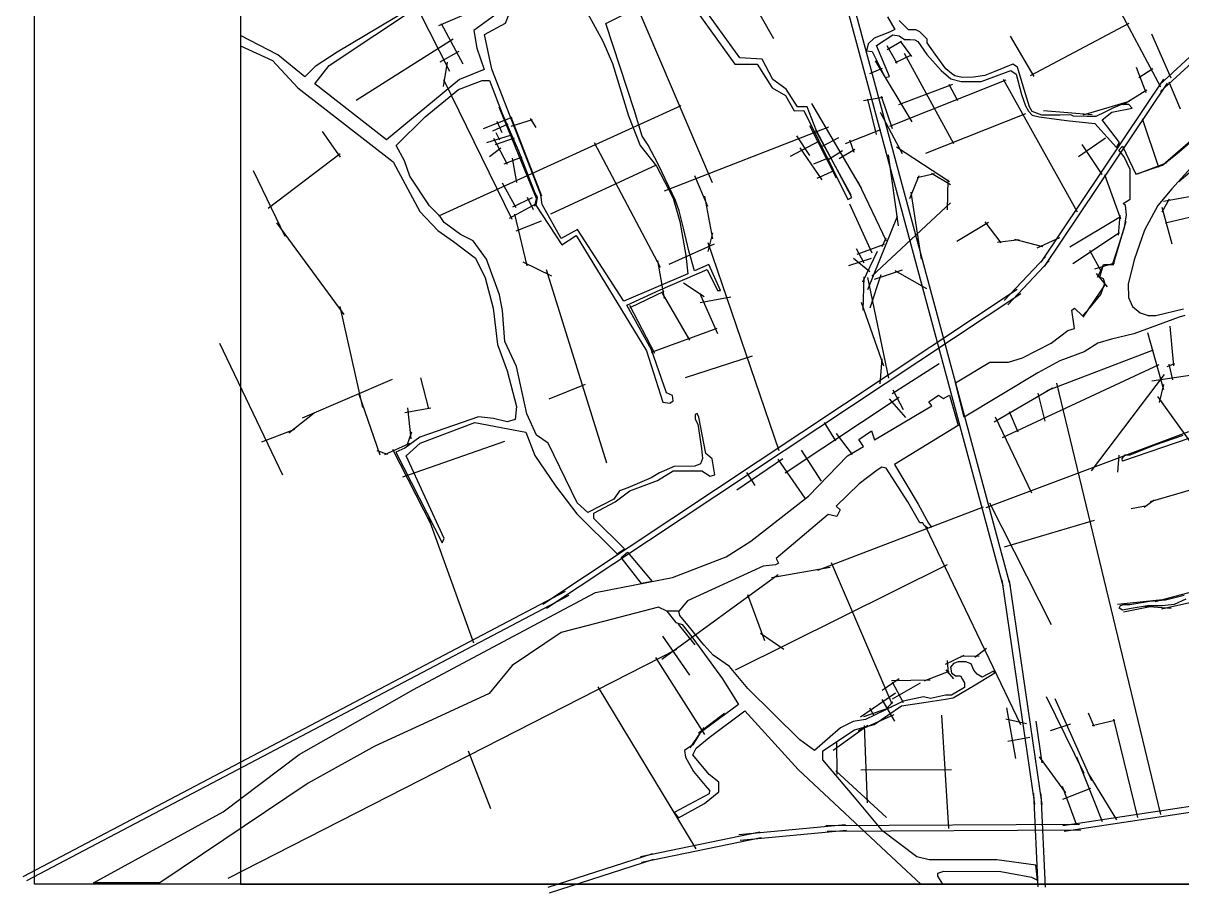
# Model space of a CAD drawing. Header units: metres. Extents: x -7974 to 833, y -42 to 4604.
# Drawn here: x -7974 to -4147, y -42 to 2829 of the extents above; entities that cross this region are included whole.
import ezdxf

# ---------------------------------------------------------------- set-up
doc = ezdxf.new("R2010")
doc.units = ezdxf.units.M
doc.header["$MEASUREMENT"] = 0
doc.header["$XCLIPFRAME"] = 0
for name, color, linetype in [('图框', 6, 'Continuous'), ('底图', 73, 'Continuous'), ('水网', 141, 'Continuous'), ('路网', 2, 'Continuous')]:
    doc.layers.add(name, color=color, linetype=linetype)
picture_1 = doc.add_image_def('image1.jpg', size_in_pixel=(8192, 4266))
picture_2 = doc.add_image_def('image2.jpg', size_in_pixel=(8192, 4266))

msp = doc.modelspace()

# ---------------------------------------------------------------- linework, layer by layer
at = {"layer": '图框'}
msp.add_lwpolyline([(-7256.621239817619, 4552.840817265493), (-7256.621239817619, -13.5967809482732), (223.4958730477465, -13.5967809482732), (223.4958730477465, 4552.840817265492), (-7256.621239817619, 4552.840817265493)], dxfattribs=at)
at = {"layer": '水网'}
for p, q in [((-5848.022763366244, 887.9184437221992), (-5818.498628950401, 850.0111858739183)), ((-5808.088030129482, 887.9184437221992), (-5848.022763366244, 887.9184437221992)), ((-5805.000376931706, 873.1248661608402), (-5808.088030129482, 887.9184437221992)), ((-5818.498628950401, 850.0111858739183), (-5797.231648311806, 843.4955894785996)), ((-5773.609866354877, 834.6434857269631), (-5805.000376931706, 873.1248661608402)), ((-5797.231648311806, 843.4955894785996), (-5762.756190938745, 798.9456463613603)), ((-5732.6880038212, 784.4776957705652), (-5773.609866354877, 834.6434857269631)), ((-5762.756190938745, 798.9456463613603), (-5664.223611412555, 664.6562920773066)), ((-5725.157004906505, 775.8780991468263), (-5732.6880038212, 784.4776957705652)), ((-5695.483245148293, 741.9938339755208), (-5725.157004906505, 775.8780991468263)), ((-5640.850277117118, 704.6248261893414), (-5695.483245148293, 741.9938339755208)), ((-5580.970756383409, 632.2306807302884), (-5640.850277117118, 704.6248261893414)), ((-4901.710983536744, 714.7820007941845), (-4911.641002769655, 703.2368134351201)), ((-4911.641002769655, 703.2368134351201), (-4908.030044507279, 684.4758581034986)), ((-4886.003415618876, 720.554609258368), (-4901.710983536744, 714.7820007941845)), ((-4861.268606696569, 720.554609258368), (-4886.003415618876, 720.554609258368)), ((-4843.394525681869, 713.6996459475557), (-4861.268606696569, 720.554609258368)), ((-4834.728318643072, 693.1347560151225), (-4843.394525681869, 713.6996459475557)), ((-4823.714965535984, 679.7856340552463), (-4834.728318643072, 693.1347560151225)), ((-4769.37057723489, 690.0680642368097), (-4806.743585424015, 669.5031743043762)), ((-4764.5538784229, 683.9779997122677), (-4769.37057723489, 690.0680642368097)), ((-5664.223611412555, 664.6562920773066), (-5611.130585858465, 579.0769273169607)), ((-4908.030044507279, 684.4758581034986), (-4895.211289594765, 673.652220929318)), ((-4895.211289594765, 673.652220929318), (-4878.059353837087, 673.652220929318)), ((-4878.059353837087, 673.652220929318), (-4871.559737220872, 662.2874359011257)), ((-4871.559737220872, 662.2874359011257), (-4865.382312177938, 651.4860130194232)), ((-4865.382312177938, 651.4860130194232), (-4865.382312177938, 646.7735746786892)), ((-4830.325699266934, 644.7366930917087), (-4764.5538784229, 683.9779997122677)), ((-4806.743585424015, 669.5031743043762), (-4823.714965535984, 679.7856340552463)), ((-5408.403866758629, 462.2907388302992), (-5580.970756383409, 632.2306807302884)), ((-4865.433140062815, 636.0353336578517), (-4907.621068571476, 609.9410723656036)), ((-4902.763153808031, 601.0071604601139), (-4830.325699266934, 644.7366930917087)), ((-4865.382312177938, 646.7735746786892), (-4865.433140062815, 636.0353336578517)), ((-5611.130585858465, 579.0769273169607), (-5699.534032324052, 514.2763864119916)), ((-5162.996267440787, 513.1861069915792), (-5073.439120660958, 574.7013798143817)), ((-5067.256153025081, 590.7402144808948), (-5128.405517362043, 560.2836823040888)), ((-5073.439120660958, 574.7013798143817), (-4985.291235826648, 588.2873519087111)), ((-5000.961610054758, 604.810354378158), (-5067.256153025081, 590.7402144808948)), ((-4977.678360267775, 599.6813809797202), (-5000.961610054758, 604.810354378158)), ((-4985.291235826648, 588.2873519087111), (-4927.569466404339, 597.1838370606907)), ((-4927.445382536956, 610.3056914677181), (-4977.678360267775, 599.6813809797202)), ((-4927.569466404339, 597.1838370606907), (-4902.763153808031, 601.0071604601139)), ((-4907.621068571476, 609.9410723656036), (-4927.445382536956, 610.3056914677181)), ((-5708.749561550008, 470.6534410119856), (-5591.041508496477, 558.8260929747921)), ((-5591.041508496477, 558.8260929747921), (-5414.107955973173, 364.6695997997813)), ((-5128.405517362043, 560.2836823040888), (-5192.530840833992, 529.82460716704)), ((-5699.534032324052, 514.2763864119916), (-5737.768681438218, 485.8151318097879)), ((-5274.91285317285, 502.3774614551184), (-5360.380317920498, 427.7429975894774)), ((-5232.369380827396, 523.6864925215885), (-5274.91285317285, 502.3774614551184)), ((-5192.530840833992, 529.82460716704), (-5232.369380827396, 523.6864925215885)), ((-5228.74442660276, 495.5170573921568), (-5162.996267440787, 513.1861069915792)), ((-5737.768681438218, 485.8151318097879), (-5762.734075771849, 446.1042054844401)), ((-5751.05703568105, 435.6585527383066), (-5708.749561550008, 470.6534410119856)), ((-5360.380317920498, 427.7429975894774), (-5408.403866758629, 462.2907388302992)), ((-5333.487965689332, 426.6531321393377), (-5228.74442660276, 495.5170573921568)), ((-5762.734075771849, 446.1042054844401), (-5789.313104030269, 427.463538086271)), ((-5789.313104030269, 427.463538086271), (-5786.481125457285, 406.0255552799317)), ((-5762.25256827475, 413.5528358825102), (-5751.05703568105, 435.6585527383066)), ((-5332.835645592073, 396.7032108680978), (-5333.487965689332, 426.6531321393377)), ((-5786.481125457285, 406.0255552799317), (-5759.59511393831, 357.9815552166838)), ((-5708.453017266816, 347.8479473480657), (-5762.25256827475, 413.5528358825102)), ((-5222.413225488168, 267.1990868098255), (-5332.835645592073, 396.7032108680978)), ((-5759.59511393831, 357.9815552166838), (-5721.075674056221, 312.2622643569921)), ((-5676.042312292615, 322.5355576232541), (-5708.453017266816, 347.8479473480657)), ((-5414.107955973173, 364.6695997997813), (-5089.873937335898, 61.15806892956243)), ((-5721.075674056221, 312.2622643569921), (-5707.396522767585, 296.0262781019176)), ((-5676.042312292615, 291.4426939990844), (-5676.042312292615, 322.5355576232541)), ((-5707.946069595229, 284.6492939816489), (-5824.31607772666, 222.9861154943574)), ((-5723.374878154324, 252.772548077286), (-5676.042312292615, 291.4426939990844)), ((-5707.396522767585, 296.0262781019176), (-5707.946069595229, 284.6492939816489)), ((-5809.93325470046, 205.741326285588), (-5723.374878154324, 252.772548077286)), ((-5134.325345442324, 161.1255618950235), (-5222.413225488168, 267.1990868098255)), ((-5824.31607772666, 222.9861154943574), (-5809.93325470046, 205.741326285588)), ((-5022.112370078583, 76.82616364779096), (-5134.325345442324, 161.1255618950235)), ((-4981.665044389869, 66.44245859600417), (-5022.112370078583, 76.82616364779096)), ((-5089.873937335898, 61.15806892956243), (-5009.400711341354, -13.5967809482732)), ((-4757.946083070783, 66.44245859600414), (-4981.665044389869, 66.44245859600417)), ((-4629.787685756556, 49.0418982875708), (-4757.946083070783, 66.44245859600414)), ((-4623.98260910163, -0.482696024402685), (-4629.787685756556, 49.0418982875708)), ((-4953.254555545456, 22.21239622214489), (-4933.577469823853, 28.87900305899166)), ((-4953.254555545456, 12.12905617232172), (-4953.254555545456, 22.21239622214489)), ((-4936.643900096082, -13.5967809482732), (-4953.254555545456, 12.12905617232172)), ((-4933.577469823853, 28.87900305899166), (-4745.702477148705, 28.34776092221729)), ((-4745.702477148705, 28.34776092221729), (-4643.63062033811, 9.77915392075738)), ((-4643.63062033811, 9.77915392075738), (-4623.98260910163, -0.482696024402685)), ((-5009.400711341354, -13.5967809482732), (-4936.643900096082, -13.5967809482732))]:
    msp.add_line(p, q, dxfattribs=at)
for points in [[(-6012.499830153108, 1077.236815308446), (-5988.246436501737, 1093.560759852615), (-6089.181309800748, 1193.188940584179), (-6088.69842609782, 1211.454792696331), (-6018.346225982271, 1249.211042944724), (-5970.748368945234, 1285.118502338311), (-5879.425004027675, 1319.686643407578), (-5827.125207576312, 1351.441083526428), (-5732.583410599357, 1351.441083526428), (-5705.241440354701, 1333.081837361671), (-5689.638485442549, 1337.859217025216), (-5697.943261574343, 1390.410323989381), (-5719.481173859539, 1408.324948826732), (-5742.458689708758, 1527.780495100382), (-5748.329154326857, 1540.88154747874), (-5754.470117334395, 1536.556901320891), (-5754.470117334395, 1521.276469488741), (-5745.954231824914, 1504.929274655802), (-5733.628634007255, 1425.083045134877), (-5730.748556922975, 1392.318581040021), (-5737.216391483446, 1374.162971350768), (-5755.923524203886, 1366.251517473447), (-5823.74490566166, 1365.7431774123), (-5872.216024759102, 1344.060988882836), (-5900.447844229558, 1327.536181257448), (-5976.49779365366, 1294.609912717573), (-6004.065488540612, 1284.760688252081), (-6023.543112492538, 1257.83079861127), (-6108.527512365348, 1213.474678867013), (-6144.435535595228, 1245.822348023805), (-6239.739588218064, 1442.911394298291), (-6278.779337870081, 1468.470695594195), (-6310.348135435095, 1538.842247548054), (-6345.004407648849, 1695.709727169393), (-6383.440233688248, 1777.846456808529), (-6391.214046536321, 1881.008635210019), (-6400.655855456467, 1932.164909740888), (-6444.046720175109, 2049.576903545942), (-6487.535193982381, 2110.189967250724), (-6529.203255386652, 2131.899774164962), (-6583.708100887415, 2171.191768388038), (-6596.489903750384, 2190.630188493022), (-6631.537076295352, 2225.646787418456), (-6696.888420037059, 2324.117052923673), (-6714.310627410589, 2374.833259116087), (-6742.395308284561, 2425.2986580185), (-6646.38670711222, 2519.706039563295), (-6536.515237472478, 2610.716128664885), (-6457.918056216455, 2639.775083764798), (-6434.242139508402, 2640.279980194708), (-6391.721810987327, 2530.771882767542), (-6337.520638206783, 2407.22920844509), (-6286.210329967719, 2275.094882184862), (-6276.128581247177, 2253.664124959112), (-6280.653571564988, 2228.798287793001), (-6194.469212070078, 2097.53189527482), (-6147.380858164879, 2128.448259647576), (-5915.373625214808, 1747.823978310152), (-5861.503615771237, 1578.060423259867), (-5837.85228982586, 1574.734799947349), (-5826.838933980631, 1582.663957324868), (-5829.592287441206, 1600.302305868019), (-5849.027631520519, 1608.716945915439), (-5898.779790160385, 1751.09905651179), (-5979.724751284077, 1898.257067628066), (-5870.320680126424, 1948.470180096858), (-5715.34093618227, 2016.007554205822), (-5680.466478946851, 1946.165373886451), (-5670.573974704166, 1946.165373886451), (-5709.36317696287, 2032.259598503108), (-5756.444203885628, 2011.047542944377), (-5775.650941587053, 2077.793162791819), (-5793.329554059141, 2152.103419976902), (-5807.134599436015, 2210.146240526414), (-5819.044242183124, 2243.561805153331), (-5842.016654289146, 2290.508067156869), (-5876.630182653622, 2363.975882715728), (-5909.936108812217, 2426.751500615628), (-5929.256502675431, 2456.589271054505), (-5954.659978458556, 2539.990183144411), (-6049.610596865008, 2828.660475962232), (-5807.81693510319, 2950.076811996631), (-5624.131651524585, 2693.99568164313), (-5549.744942411861, 2693.99568164313), (-5499.983504238902, 2615.552165617599), (-5455.826556066988, 2590.41236331919), (-5427.484658135313, 2540.070727136827), (-5395.468819063906, 2541.119509297991), (-5250.451291854748, 2247.292043580666), (-5237.023981471534, 2253.322373448126), (-5281.207724295229, 2337.268511743194), (-5354.001369565529, 2474.006996082142), (-5384.946640504299, 2553.523815696655), (-5416.580046818424, 2553.523815696655), (-5453.991586396448, 2611.758693800523), (-5498.24968147899, 2643.344049314357), (-5533.656145945613, 2710.305019644053), (-5606.774458879736, 2715.026677194055), (-5807.764157758771, 2993.836443964661)], [(-6700.280147376827, 2874.074876743085), (-6936.583863374115, 2733.505549099053), (-7009.714877669146, 2686.278527147213), (-7043.301915683144, 2652.431468592514), (-7132.686206168364, 2724.565050383241), (-7256.621239817619, 2788.431444256126), (-7256.621239817619, 2754.184231129082), (-7150.287972507086, 2705.59024935653), (-7066.783716158468, 2615.721088441282), (-6752.125594689504, 2371.459956533457), (-6663.576346187801, 2207.85264345125), (-6604.468388300062, 2145.131592083941), (-6553.137027120313, 2107.912502085659), (-6480.104317878904, 2053.332980763382), (-6447.642887228162, 1988.866262585503), (-6421.445083412923, 1887.774376795853), (-6407.166433866208, 1768.228071194171), (-6375.621183116397, 1680.970592567166), (-6344.322303969995, 1563.175731680822), (-6349.032246981616, 1520.552382463702), (-6375.015287603004, 1513.056799059683), (-6420.912612205073, 1523.722233463776), (-6469.698365471187, 1528.907024748052), (-6663.564108803541, 1461.861881901754), (-6713.188151889757, 1426.309832986015), (-6743.453929018345, 1412.651074128203), (-6590.342909046339, 1113.774228102658), (-6583.658107402917, 1128.113161909303), (-6708.844692437923, 1400.894470853596), (-6663.090678624946, 1442.47957680784), (-6481.990324981416, 1510.161675875333), (-6372.100644257989, 1489.796687850757), (-6313.7234192332, 1478.978097053957), (-6283.953257535962, 1402.052154963756), (-6215.551789266196, 1301.553775551478), (-6145.258282197405, 1208.612803124193), (-6012.499830153108, 1077.236815308446)], [(-6412.744419200876, 2858.415391246792), (-6485.658176427555, 2804.815756349272), (-6475.458867622227, 2746.511266048805), (-6451.800176047466, 2676.166708466001), (-6532.318974614209, 2643.254283785944), (-6773.489457732265, 2443.547707983595), (-7010.292180621218, 2629.305705225161), (-6963.417953173601, 2689.25558102112), (-6662.012918854168, 2889.826947385321)], [(-6109.68977388429, 2862.09318941049), (-6059.965569837835, 2770.373180706342), (-6028.0768603697, 2696.450204921785), (-5974.848066662329, 2523.503186127801), (-5936.453476548077, 2424.92360266445), (-5882.486032007117, 2357.408323263302), (-5827.572249082695, 2251.868999283757), (-5818.206300345519, 2221.129505915771), (-5805.244068561122, 2174.719941929962), (-5784.935114438915, 2062.146689137051), (-5778.862471993715, 2001.883581568021), (-5990.241478117997, 1910.924453586452), (-6143.525793370375, 2148.386147167858), (-6196.918254842538, 2118.698278690179), (-6259.603124752175, 2231.017696570994), (-6264.172366843393, 2262.745627662789), (-6426.479520097121, 2677.743290671559), (-6450.535433685015, 2792.19091888157), (-6381.073720763168, 2829.144803051179), (-6367.091146318962, 2866.098687220787)], [(-5119.545841275904, 2850.184254639233), (-5095.133480765813, 2808.229845991645), (-5112.874252173162, 2799.451931626693), (-5163.825895501883, 2780.149089208437), (-5183.702327028471, 2760.688790240118), (-5189.158045907272, 2737.521712744365), (-5170.382887830783, 2736.14848464273), (-5127.650585983487, 2649.454830186176), (-5112.464734957057, 2653.31433417484), (-5155.620318005428, 2755.689626091396), (-5101.332841462456, 2790.684159533415), (-5081.178114531649, 2787.51415260282), (-5063.393576745104, 2775.116837007223), (-5044.36826984043, 2775.116837007223), (-5028.789526635925, 2774.152581965467), (-5019.001168192277, 2768.780401031964), (-4989.192938940337, 2725.872707554834), (-4941.670074387381, 2673.021684687894), (-4910.759875753516, 2645.270773503904), (-4876.676150672123, 2636.535261522575), (-4829.50303052408, 2636.535261522575), (-4809.640672285517, 2636.535261522575), (-4767.884608137101, 2651.644969481877), (-4712.058812957971, 2673.449404687246), (-4694.612575364096, 2660.545566894001), (-4676.777853160397, 2593.773374289263), (-4663.806147897907, 2555.899411478609), (-4653.697815466293, 2538.505208570791), (-4641.789339380819, 2525.885650077496), (-4618.898517817346, 2519.640878948278), (-4527.867696735309, 2507.841632119151), (-4434.6736102383, 2497.969121215229), (-4363.023330594704, 2418.636420019629)], [(-4363.023330594704, 2418.636420019629), (-4353.106379414938, 2435.450975838107), (-4410.504516563917, 2510.515968787095), (-4378.286068843656, 2535.151671906811), (-4311.335004766384, 2548.949235005133), (-4322.224095379832, 2560.572248775421), (-4346.922870498762, 2560.572248775421), (-4375.611500095881, 2548.423108358158), (-4401.640200932277, 2535.894327631748), (-4431.61118075034, 2521.467951276801), (-4461.29725545927, 2521.467951276801), (-4505.609322549207, 2522.413622263845), (-4513.760926666335, 2526.672784981256), (-4549.51682127155, 2525.759891822588), (-4610.206715952531, 2525.759891822588), (-4641.987602625174, 2537.237247195579), (-4650.411470737366, 2552.731651815211), (-4668.384296745453, 2609.774478522373), (-4690.553823635243, 2683.584638867647), (-4705.370212188383, 2693.762334570285), (-4764.727010795803, 2669.458346859861), (-4797.600046479056, 2656.919867401357), (-4835.023084433808, 2650.728439298673), (-4872.932037453909, 2650.121440602041), (-4897.475697101633, 2654.856077746666), (-4908.046514893793, 2662.868501939247), (-4926.627430665365, 2678.218164810042), (-4961.732551688503, 2726.446973030641), (-4988.974675284964, 2763.873283385465), (-4988.974675284964, 2776.678805983789), (-5013.194467696419, 2801.239366555219), (-5025.976724851004, 2807.7233533633), (-5050.558042143035, 2807.7233533633), (-5080.933842461091, 2838.330570719282)], [(-4137.880879390548, 1864.181609880747), (-4156.59177976186, 1858.002719163458), (-4306.227097148541, 1803.308109257461), (-4379.658575635228, 1785.51188207648), (-4425.375187799406, 1772.289908128856), (-4469.856057019758, 1743.608480480321), (-4550.568992865112, 1714.710102839715), (-4622.746324877487, 1674.931610652041), (-4866.339165973142, 1527.97902401095), (-4894.791024098246, 1641.690093467325), (-4780.983746249316, 1709.375267938645), (-4719.338182521169, 1709.375267938645), (-4674.100294126779, 1724.286979830496), (-4579.254220128858, 1772.782621460988), (-4524.072935145377, 1814.089846726212), (-4501.63013902567, 1820.805686456173), (-4510.60479851444, 1881.55109284944), (-4502.414608843901, 1888.078635244047), (-4475.913524949865, 1863.127582428478), (-4450.077504805753, 1890.568610363774), (-4414.735318105057, 1933.305656311189), (-4401.314504838198, 1970.250226290889), (-4406.566624995337, 1985.039225566262), (-4418.06566119047, 1990.851486468687), (-4406.287710985036, 2031.954417404453), (-4376.296760966172, 2031.954417404453), (-4365.744346704476, 2065.310900047694), (-4337.042339751177, 2154.37083815088), (-4330.263190518599, 2196.819409026557), (-4333.122929038829, 2226.715957701959), (-4340.835013545627, 2233.380258132998), (-4317.925169845621, 2247.603626169683), (-4317.925169845621, 2310.009940434629), (-4318.549807321382, 2346.404432630155), (-4338.200138330619, 2388.270429055276), (-4355.436281839109, 2409.983761231397), (-4343.151461287853, 2423.281107337917), (-4298.936979304941, 2330.63036152218), (-4211.565213106966, 2360.274920578882), (-4162.668269828529, 2399.418264091397), (-4073.254330353113, 2475.960657804146)], [(-4117.302484629865, 2352.069556670034), (-4180.781132784934, 2282.316393702688), (-4226.289893310734, 2226.944646708183), (-4270.767360197715, 2145.768654166586), (-4304.978750106108, 2047.716158112173), (-4324.638128229067, 1967.035894971835), (-4323.143962600908, 1923.441306535497), (-4309.99471739729, 1894.179167302624), (-4284.592819157899, 1873.277630830773), (-4258.892134188324, 1864.319846382441), (-4232.892507837052, 1864.319846382441), (-4142.193104955206, 1886.369765959375)], [(-4914.868966551047, 1600.92561279859), (-4886.396462448451, 1501.004395795727), (-5096.567718931285, 1371.516564424608), (-5017.859994650876, 1241.522713534024), (-4984.0228614128, 1178.768220700644), (-4974.435627266546, 1165.442990739346), (-4986.65704069598, 1162.222863836479), (-4998.208194452236, 1170.277779120599), (-5002.780543867906, 1179.174266399306), (-5012.647155978979, 1179.174266399306), (-5051.982459937178, 1248.668431822625), (-5123.313229547378, 1359.938466428884), (-5137.664580989949, 1362.90553921806), (-5153.184479292352, 1353.213785476673), (-5213.462073029936, 1308.459045351788), (-5288.866518240335, 1234.674935564373), (-5275.313709904018, 1222.137106630583), (-5286.542260596529, 1199.895755371945), (-5314.909215038992, 1206.391008085302), (-5487.074242697752, 1061.383165076269), (-5479.018135892154, 1046.214081952177), (-5489.37656537872, 1040.71285200971), (-5529.749942089955, 1035.980352416234), (-5779.576321867426, 921.9585391317778), (-5808.088030129482, 887.9184437221992), (-5848.022763366244, 887.9184437221992), (-5876.178154533931, 901.3146400159168), (-6057.706944897365, 853.8101023562813), (-6196.653817826199, 817.4488896554109), (-6358.957583038455, 708.4043156382031), (-6435.334863614378, 615.5482997059444), (-6622.878283437822, 529.1588838303287), (-6812.169332100765, 441.9644456577215), (-7032.965931659827, 320.1709594270178), (-7522.694394087974, -8.821890608476679), (-7741.511056980613, -8.82189060847665), (-7313.633844797762, 225.1280568226284), (-7062.76124751012, 414.5161151371976), (-6787.647024986785, 570.6735377713557), (-6684.744021821761, 629.0822510984241), (-6406.62960897923, 777.3759618697733), (-6355.05494844497, 804.8761468268488), (-6083.395702946479, 949.7278902822507), (-5829.858478780545, 998.4598610796419), (-5651.855279042298, 1067.327778188657), (-5570.209794551512, 1118.732122799912), (-5380.522131449659, 1267.048238810537), (-5251.548334013873, 1400.434694361069), (-5198.239569594051, 1431.916364778986), (-5213.998249838173, 1455.064577058038), (-5172.536579153154, 1483.290567161973), (-5162.167257985755, 1453.49527489379), (-4973.093716056538, 1566.195754207194), (-4982.408144927394, 1579.432778931154), (-4951.105613995747, 1601.459269318596), (-4934.152850791565, 1589.552607503559), (-4914.868966551047, 1600.92561279859)], [(-4124.739366762777, 1457.726435479199), (-4343.180845076013, 1383.485864327795), (-4344.233403298377, 1391.796140131406), (-4334.316916073163, 1404.456474696537), (-4317.679351259896, 1404.456474696537), (-4235.499700430577, 1436.618150425565), (-4142.504882412787, 1469.392650004345)], [(-5931.277713437225, 978.9662376172802), (-5999.261010285685, 1065.134693328946), (-5977.918454626433, 1081.973074438419), (-5897.018446912731, 985.551154610451), (-5931.277713437225, 978.9662376172802)], [(-4134.12184230097, 927.6792830346858), (-4172.709019547357, 910.2504840398105), (-4212.089172445398, 904.9690217345812), (-4260.455351718672, 904.9690217345812), (-4314.641067563687, 896.2162708483337), (-4343.630790205858, 891.5334902189497), (-4354.095762492739, 897.3943119665054), (-4350.244785076516, 906.1983951665387), (-4339.801477459825, 909.2635493409834), (-4319.502306012465, 909.2635493409834), (-4254.184773998612, 920.595896841398), (-4201.671614306222, 924.5951157970155), (-4139.726335938802, 940.7607436441177)]]:
    msp.add_lwpolyline(points, dxfattribs=at)
at = {"layer": '路网'}
for p, q in [((-5953.110556728891, 3592.178804964806), (-5496.246160196024, 2778.13583349629)), ((-6203.122363674832, 3485.588467734157), (-5698.478983567163, 2303.36481382152)), ((-4548.364358169434, 3241.337313612709), (-4218.208346330648, 2619.433144211271)), ((-5319.131217486217, 3124.089939903115), (-4738.37230456229, 972.6047267583451)), ((-5294.758679741681, 3122.318886369659), (-4713.999766817752, 970.8336732248897)), ((-6666.742789038544, 2870.07183006733), (-6566.168422863717, 2670.480143769488)), ((-6601.397265100167, 2821.271358469789), (-6462.077899806216, 2881.592060932828)), ((-6593.436114325799, 2827.899998318786), (-6521.786221310991, 2694.664168808817)), ((-4647.664241195511, 2656.442145706944), (-4321.282499620676, 2829.114971499123)), ((-4247.917675937686, 2794.519771523501), (-4183.682240585869, 2648.308309947319)), ((-6873.575351254054, 2575.291434921277), (-6553.522954975618, 2777.398995980632)), ((-5121.125529192781, 2756.036947149984), (-5088.898240917319, 2697.498238863318)), ((-5120.101349523729, 2741.963347644011), (-5073.040970331319, 2769.434592339651)), ((-5077.77369336976, 2770.092006701609), (-5040.688105024339, 2719.493780488036)), ((-4714.514679042447, 2786.524674943747), (-4636.652589255114, 2652.658900956329)), ((-4220.288110958247, 2626.566995597594), (-4065.594363407435, 2768.288072100793)), ((-6596.753234706543, 2701.292808657822), (-6534.391247827487, 2737.087517067176)), ((-5093.295756793406, 2699.133391870189), (-5042.914081629322, 2723.732362969047)), ((-5064.420308164176, 2730.744368859643), (-4901.838261734956, 2432.103700922989)), ((-4218.189478845611, 2603.691628908291), (-4053.709858307033, 2754.377931713829)), ((-6585.461663520996, 2620.499709048938), (-6572.153823187065, 2700.943831718146)), ((-5177.798737357429, 2663.418372738281), (-5136.232353294197, 2681.27116600006)), ((-5160.168773761776, 2704.950206445615), (-5039.31402629886, 2503.375070295242)), ((-4298.673375794795, 2684.282918009358), (-4266.714562552254, 2600.860929754581)), ((-4289.884684754798, 2649.557021704855), (-4243.544363023945, 2679.892290161141)), ((-6586.1270516714, 2643.103846112766), (-6359.866083373056, 2182.293517428629)), ((-5111.461123939721, 2489.462120824286), (-4727.995651749282, 2641.85398115232)), ((-4737.440374522921, 2644.255984519605), (-4492.933388312319, 2206.760254594741)), ((-4612.335184776253, 2039.954895597748), (-4206.390264056652, 2644.635683967357)), ((-5081.701919218556, 2560.410268121672), (-4903.6358536388, 2627.795225437552)), ((-4917.221293445123, 2627.795225437552), (-4888.109614624204, 2574.469023836446)), ((-4600.450679675851, 2026.044755210783), (-4194.505758956249, 2630.725543580393)), ((-4341.418359066461, 2560.546967019498), (-4263.11914676729, 2609.243058969772)), ((-4189.865594850533, 2635.169218762098), (-4152.644454450753, 2546.380549464582)), ((-5198.710174159234, 2574.095652219996), (-5134.306555283052, 2584.474567044348)), ((-5185.8294813143, 2578.247212235878), (-5156.743938599684, 2462.003531791259)), ((-5139.946077489396, 2588.04624341644), (-5104.315605264186, 2481.726169635087)), ((-4473.648112208144, 2526.619382816109), (-4320.245638527267, 2571.323973399416)), ((-6601.393862766811, 2192.971555344131), (-5800.761646505227, 2557.177544694798)), ((-6402.905059177865, 2553.181726209277), (-6277.698418036278, 2246.330638012591)), ((-5369.910562982855, 2563.587667378557), (-5206.787932177161, 2284.805833505368)), ((-5143.191130263367, 2535.840718481468), (-5071.082850153194, 2399.097791961907)), ((-4993.27975991946, 2399.811151449252), (-4662.198313405009, 2530.556594938771)), ((-4604.280005879758, 2540.988704943138), (-4444.086242822247, 2528.215977449032)), ((-4209.395916282839, 2362.53164994984), (-4005.264884086019, 2539.011494213995)), ((-6453.119401400939, 2481.082593707954), (-6359.195591722585, 2519.25659625822)), ((-6423.09396409386, 2474.327840772381), (-6371.966404664942, 2496.451003518236)), ((-6410.010136481796, 2505.501369461072), (-6392.699218965002, 2468.495384034523)), ((-6363.206942761594, 2520.345249366848), (-6261.655797607571, 2259.036627584912)), ((-6361.981484143615, 2489.433142905215), (-6291.339687040118, 2511.502489515649)), ((-6299.498250475503, 2514.087201619612), (-6280.594113034124, 2484.860220290594)), ((-5377.442246495469, 2490.914890356839), (-5289.354753078413, 2318.209981868549)), ((-4277.899578842815, 2514.918660911823), (-4224.617182506597, 2354.040735260915)), ((-4157.21618526036, 2306.073704099032), (-3940.180257256244, 2493.510927504682)), ((-6986.702858361532, 2471.877787284193), (-6927.42199364881, 2386.460846717175)), ((-6443.139893682688, 2435.277699709779), (-6364.9016140811, 2459.504629810919)), ((-6420.508963992965, 2449.813851856601), (-6374.923882943694, 2363.566072952777)), ((-6414.366360402944, 2428.817220499306), (-6351.64643258859, 2450.782926695105)), ((-6412.749865425095, 2468.54931844716), (-6400.464503593539, 2443.676387735865)), ((-5856.235764135489, 2275.720250520073), (-5313.454176244544, 2486.763330340964)), ((-5419.824030680262, 2457.287257185151), (-5376.611226570719, 2392.107756065056)), ((-5357.082451653579, 2476.384445085914), (-5240.690637658307, 2262.037113688934)), ((-5333.76146689654, 2423.264932927985), (-5280.161029716299, 2452.325853039136)), ((-5257.723646399667, 2432.398388618361), (-5141.381630192745, 2478.480701837693)), ((-4488.953354205441, 2388.657343413488), (-4399.163766196084, 2451.03447277423)), ((-6433.440923815666, 2389.408108071879), (-6396.261616651159, 2418.157367706492)), ((-6087.845664440393, 2434.938244086374), (-5869.720061849934, 2023.870080661687)), ((-5439.352805597415, 2390.031990841769), (-5344.201681482896, 2440.265864076977)), ((-5409.436320283814, 2417.432298774296), (-5335.89155956119, 2311.982656629381)), ((-5278.498989866814, 2382.579638858504), (-5226.976141161329, 2413.716353762251)), ((-5244.427404929475, 2444.02273300738), (-5231.1311634593, 2402.922285893245)), ((-5090.213629392223, 2421.153122721687), (-4915.202859175494, 2306.223502199053)), ((-4477.263323387233, 2429.165221651911), (-4411.102553978824, 2329.262396756869)), ((-7164.545297848222, 2218.120840781597), (-6927.42199364881, 2398.93045926392)), ((-6385.338425378286, 2364.606232400922), (-6325.394260310612, 2387.717305632668)), ((-6358.62423169431, 2383.811200419044), (-6344.289737267056, 2302.759694652236)), ((-5362.431460985884, 2365.143092705675), (-5314.232614653636, 2384.6554336511)), ((-5312.986123429393, 2380.503873635218), (-5268.111356796115, 2408.319334612399)), ((-5116.768222711019, 2394.99493259165), (-5083.94235574035, 2160.417051395856)), ((-7213.940605639087, 2343.281854865065), (-7109.632565223408, 2126.469064371897)), ((-6230.816970648652, 2199.584316476252), (-5882.478579996707, 2361.957000073064)), ((-5351.680860805601, 2317.379675779234), (-5296.002912476382, 2342.704188919164)), ((-4294.23433598649, 2332.279471241101), (-4198.55940718505, 2368.418721194354)), ((-6392.504822008572, 2302.046394303503), (-6346.939613679191, 2220.903696799531)), ((-5756.51406909774, 2326.369276799935), (-5713.716813613457, 2225.071194670902)), ((-5217.893225610897, 2306.644687381962), (-5124.195748427171, 2110.921080171287)), ((-5015.808774259728, 2325.352181409831), (-5046.495810755049, 2248.983270810535)), ((-4963.811300049624, 2331.314062996437), (-5021.49159889073, 2318.25469065797)), ((-4910.961386679716, 2295.258849008493), (-4974.04033798998, 2333.301356858643)), ((-4921.604194752887, 2212.738606284332), (-4919.438609565172, 2312.269508458881)), ((-4402.486299379903, 2329.282710869524), (-4350.163283727233, 2182.878073022632)), ((-6283.70639748106, 2225.239562294566), (-6275.957196610251, 2259.307098019348)), ((-5723.983199895098, 2257.55694998465), (-5697.492323001164, 2116.943224001847)), ((-5042.233769607554, 2270.843503294771), (-5008.133496813883, 2049.972355235641)), ((-4207.819785350846, 2241.886903692281), (-4036.904419272425, 2273.075601434521)), ((-6367.8484214052, 2185.662230090002), (-6278.247198943121, 2233.536798034595)), ((-6356.922910359586, 2223.287426336221), (-6291.922027326086, 2253.792363465592)), ((-6308.992925689032, 2254.776400372513), (-6289.29573527025, 2213.775158277243)), ((-5244.86963094135, 2232.47085415234), (-5171.472485091378, 2070.503536160173)), ((-5170.641851795416, 1994.203315056802), (-4911.498259419779, 2236.539472267203)), ((-4213.446780784344, 2221.821912433134), (-4180.184873862468, 2100.13478902954)), ((-4212.425307516838, 2206.607854395869), (-4187.862625732567, 2249.556235236912)), ((-6351.55727598924, 2199.067090190129), (-6310.350302050706, 2028.154850397379)), ((-5183.834476749442, 1949.785369317862), (-5086.070515261031, 2191.493267501213)), ((-4517.076809834936, 2090.714392801743), (-4350.008864187854, 2191.285188300692)), ((-4352.300954316205, 2195.835283411721), (-4357.192427136484, 2129.728193188286)), ((-4201.165439892211, 2169.670292341496), (-4015.921842772963, 2214.152551319192)), ((-7137.40364737221, 2170.27137717709), (-6915.325770622105, 1867.514425405636)), ((-6345.69544222769, 2143.447315863818), (-6261.537257220059, 2176.23597913978)), ((-4890.411834426879, 2109.151268548649), (-4785.720258249916, 2172.355599221661)), ((-4797.739232844032, 2173.619687017894), (-4745.235274916892, 2103.462873465604)), ((-4374.566519797837, 2030.480683234531), (-4331.156535004557, 2175.286242626865)), ((-5711.973427066201, 2075.859897515405), (-5696.24443991328, 2136.654655079012)), ((-5137.363783790046, 2092.211250168319), (-5123.468113041308, 2120.857815606051)), ((-4756.621724807906, 2106.623092956183), (-4684.50787724313, 2114.839663631694)), ((-4700.005969681689, 2116.419758592329), (-4607.649707776158, 2092.086112868816)), ((-4624.653255403595, 2087.277493322643), (-4550.546413743694, 2122.032958932319)), ((-4507.478131476455, 2036.022562410439), (-4353.640777730745, 2137.630146456733)), ((-5840.28840904105, 2033.26220863374), (-5691.277419827107, 2100.260517715145)), ((-5477.499071369805, 1417.490062600889), (-5711.35149599197, 2103.589962339244)), ((-5223.238368655279, 2085.763367481846), (-5197.147729886463, 2038.443164870678)), ((-5219.33063413245, 2066.025117044887), (-5129.800319390749, 2099.7683070612)), ((-5200.550836510462, 1975.538489536306), (-5152.623403589925, 2076.412666106353)), ((-4452.233052742362, 2079.221010865349), (-4413.752585042471, 2009.011741365681)), ((-6323.28736537347, 2041.559710497513), (-6229.373840020984, 1994.642626223787)), ((-5878.790991907823, 2046.067166670477), (-5856.62061443468, 1920.541030806707)), ((-5247.343823230562, 2028.809130412989), (-5172.191382666539, 2053.460971429497)), ((-5232.029766096822, 2053.177608777998), (-5177.296119928302, 2009.257669276816)), ((-4734.268007961771, 1913.167569729652), (-4597.457863525543, 2058.046401860203)), ((-4722.383502861368, 1899.257429342688), (-4585.573358425143, 2044.136261473239)), ((-4435.08413268927, 2018.623717121704), (-4368.579882262362, 2038.265601193099)), ((-6246.926632509815, 2015.805023105892), (-6047.377538122688, 1377.848476296178)), ((-5197.410018858704, 1991.87331294762), (-5200.839261589019, 1881.372316830355)), ((-5176.965938940237, 1889.26551758447), (-5140.141479680693, 1998.938011340036)), ((-5162.094571772919, 1984.079139796537), (-5070.033384961178, 2014.50441721777)), ((-5095.527223527227, 2012.381725507173), (-4990.719194758203, 1952.946328041071)), ((-4430.586634607651, 2002.689942196473), (-4394.060730101016, 1958.132015366838)), ((-4411.899009289597, 2019.240030149467), (-4426.764190396251, 1989.110386641372)), ((-5793.213801909106, 1972.07009874719), (-5725.280262165281, 1926.63686134576)), ((-5115.491110486473, 1657.070892816471), (-5184.047586539396, 1989.032087121268)), ((-4473.058657952424, 1858.831487648902), (-4398.307924702907, 1968.741038524061)), ((-6257.553898105573, 910.975641679921), (-4691.109254557304, 1950.747495369647)), ((-6245.66939300517, 897.0655012929565), (-4679.224749456902, 1936.837354982683)), ((-5969.11219450568, 1890.401865982345), (-5856.7311902691, 1944.515616457483)), ((-5863.65517064702, 1937.575020438886), (-5772.850295430822, 1782.288709535183)), ((-5740.620068776538, 1939.226791395267), (-5680.904323998969, 1805.116686239187)), ((-5738.428656785544, 1906.93090059005), (-5637.076238830428, 1926.08947436836)), ((-6928.458622764941, 1893.767651282505), (-6853.442275535577, 1560.442070098324)), ((-5970.930896341553, 1897.947361276911), (-5888.410857524082, 1739.204753429909)), ((-5206.168398201437, 1908.296115409983), (-5132.278764596675, 1697.778896112322)), ((-5898.683043237586, 1742.62592203866), (-5682.000029994481, 1822.633099085295)), ((-4260.501901825191, 1807.917342978839), (-4207.54667077244, 1619.59188721504)), ((-4186.600282727872, 1828.389562708857), (-4174.500038761746, 1697.702163765396)), ((-7325.637895520543, 1772.254188408206), (-7117.439064481136, 1337.775887799231)), ((-5786.533938950219, 1659.359172636053), (-5565.709203439577, 1730.845954396507)), ((-4592.051942435108, 1616.34973117982), (-4240.544355578109, 1750.202997351149)), ((-5143.931369747837, 1638.571625835651), (-5136.732109670266, 1721.436971920506)), ((-5104.198843369115, 1606.254090299048), (-4948.976121337198, 1705.781325879758)), ((-4740.089941632017, 1461.563082394965), (-4221.968852609629, 1701.981847580599)), ((-4195.575870125741, 1695.106540587825), (-4170.36697697913, 1705.901199842937)), ((-4189.813863918214, 1703.022627984148), (-4178.289774177378, 1651.208216248724)), ((-7051.692915788867, 1526.264329573158), (-6754.435070504783, 1653.552914302578)), ((-6661.464996729645, 1658.488060905598), (-6635.728432608201, 1556.030388904819)), ((-4445.352374789101, 1350.946765987515), (-4204.650743797304, 1668.650410138845)), ((-4247.009020951574, 1648.553957138993), (-4037.22539849524, 1679.928083993989)), ((-6866.712148922175, 1607.094449952121), (-6795.78741686896, 1404.425397356797)), ((-6237.291688370692, 1589.185149748151), (-6117.115242459826, 1637.79847721324)), ((-5102.365449639169, 1619.07661250306), (-5068.143156798862, 1553.742789179257)), ((-4767.243345623297, 1513.233195921133), (-4574.162473594507, 1624.891682489477)), ((-4623.310338958718, 1607.938298783207), (-4599.321491627008, 1515.571595712983)), ((-4560.943944511439, 1640.897399534195), (-4217.718951606189, 215.8814689706487)), ((-4207.54667077244, 1636.630874059792), (-4222.804976034428, 1576.546075513441)), ((-5456.88997828307, 1344.79567041709), (-5080.643484238579, 1593.834922986923)), ((-5114.195749382968, 1589.008946258611), (-5060.484659042573, 1527.710771274404)), ((-4227.292731070483, 1596.275396020239), (-4112.406758892872, 1435.750380026591)), ((-7096.088572023552, 1476.120347025684), (-7013.088030943837, 1542.979000278748)), ((-6712.938279624052, 1543.172945351394), (-6627.283609215488, 1559.646537511893)), ((-6704.895550174639, 1559.244749793175), (-6693.635759875775, 1457.188865511118)), ((-4718.095480259086, 1546.555348601061), (-4689.425950124276, 1479.32642850859)), ((-5328.896826114389, 1511.153734534699), (-5291.658828699308, 1450.270298624873)), ((-4764.312699382672, 1529.320110277858), (-4644.368462724073, 1277.942398777562)), ((-7186.16666243723, 1447.191128599778), (-7076.142701965989, 1488.334894745993)), ((-6705.414019384217, 1435.630328647581), (-6690.065861591064, 1479.810271049169)), ((-5288.45174287267, 1474.513610121081), (-5236.345162017562, 1405.096827569407)), ((-4793.908746753761, 1230.14920556081), (-4124.776328475258, 1480.521678962374)), ((-6805.589771274871, 1417.940580534537), (-6770.110393581432, 1406.012973351644)), ((-6779.962159146919, 1405.325102605358), (-6697.374537616664, 1442.202550262311)), ((-6754.392309360425, 1423.066803987596), (-6625.915097944613, 1172.937449413177)), ((-6720.085190163226, 1331.158602563417), (-6382.969086817364, 1449.367281614133)), ((-5404.564333554634, 1418.812963745116), (-5338.543446443029, 1316.507810220431)), ((-5617.285020289521, 1288.661951997528), (-5464.672815858736, 1391.75474310416)), ((-5481.934863496267, 1389.794800849245), (-5392.87840100161, 1260.438848579204)), ((-4358.957000941518, 1346.661168311275), (-4354.759836105266, 1402.856006484631)), ((-5584.968498088944, 1346.089031825446), (-5557.652478027915, 1302.773518491343)), ((-4250.861003602666, 1249.561306561689), (-4084.160587284918, 1298.742305547526)), ((-5349.131894508101, 1022.593145191295), (-4802.580366595648, 1232.493667060222)), ((-4783.015557875129, 1245.678649807072), (-4579.460602577849, 843.2400811125844)), ((-4314.758216087545, 1226.193867454072), (-4261.798964095373, 1236.518640880647)), ((-4272.132469135235, 1231.614394201537), (-4238.548500429926, 1255.619524944559)), ((-6636.0570670811, 1198.196614388675), (-6486.353471049821, 782.847111267696)), ((-4733.20957298178, 1099.632391938903), (-4435.456378889852, 1188.341963345076)), ((-4993.709227181216, 1167.079356087732), (-4680.390589915216, 513.9356001698505)), ((-5621.758006105739, 694.0885730921545), (-4921.087349384222, 1041.354218800134)), ((-5305.945458482151, 1048.88560953613), (-5105.262753553851, 582.0546299197403)), ((-5865.211583510639, 729.3313999897255), (-5480.633239006348, 1008.988603573314)), ((-5502.318010717179, 999.0616851478698), (-5309.04745860322, 1033.038265689931)), ((-4741.825904906464, 990.83781085398), (-4633.711349385602, 250.7732786464876)), ((-4717.453367161929, 989.0667573205247), (-4609.338811641064, 249.0022251130322)), ((-4235.780934213617, 919.7879155774899), (-4007.827614368507, 980.307205494082)), ((-7973.784566943493, 12.04209284580429), (-6182.862628364222, 954.1324269838442)), ((-7961.900061843087, -1.868047541160193), (-6170.978123263821, 940.2222865968795)), ((-5581.480255805029, 942.2156717359502), (-5525.085111067324, 790.4565945386602)), ((-4360.178361294311, 911.3282260748274), (-4199.959699342609, 926.9461121128696)), ((-4214.288162360711, 895.0596083378005), (-4003.9198025199, 942.5639981509119)), ((-4339.988141840424, 885.2984258678626), (-4240.991298461245, 905.4715225067267)), ((-4270.299616685603, 904.1700295394477), (-4183.026054200701, 897.6625942723584)), ((-5810.752598435691, 844.3825799259357), (-5755.994671979062, 776.3437269954192)), ((-5862.702439978661, 805.1024192383774), (-5773.545299346661, 676.7404391617965)), ((-5538.965239338635, 814.7263705629994), (-5461.323064007985, 761.8529341627326)), ((-4831.421095959392, 735.8636143345503), (-4792.56126808915, 765.7853856272667)), ((-7296.709556072618, 5.970982245875347), (-5814.75815004282, 762.5734789912385)), ((-5885.490031654772, 734.71780375902), (-5723.433259101862, 480.9285971444768)), ((-4928.035996679057, 712.3536807452946), (-4866.359347996056, 742.6316438881474)), ((-4877.054737584899, 739.4257398210719), (-4816.804130536985, 740.4943745100971)), ((-4998.187548474758, 657.8735961483435), (-4915.792700060017, 689.1004087249567)), ((-4926.253405972341, 693.8306991817226), (-4900.941050961075, 664.6213707278946)), ((-4922.043327734428, 724.3015429022307), (-4919.479669542837, 681.7194961829991)), ((-5136.838200610698, 626.6467540024241), (-5080.582396889498, 665.8222393496652)), ((-5106.721518908788, 659.0091166056736), (-4978.299131455628, 661.2801575203375)), ((-5103.878637403876, 654.3309272646292), (-5067.594066588965, 586.48953815407)), ((-5102.441615511111, 598.3348539606595), (-5010.472910306329, 650.7414206015162)), ((-6076.011885037456, 637.8180670668553), (-5752.496995952621, 103.3542066469563)), ((-5208.4211295188, 538.7493035628831), (-5093.101050533936, 618.0770666845128)), ((-5138.007598053882, 596.5401154137544), (-5096.693605265842, 524.3913360490441)), ((-5126.870755710754, 561.0041679939858), (-5101.723104564735, 588.6432480657966)), ((-4595.873304085908, 606.0592139822256), (-4470.92848796201, 352.8139051670769)), ((-4567.348295793418, 599.1454373234228), (-4445.344332910229, 328.4714182213102)), ((-5743.189603725769, 485.5936281447212), (-5657.753378584486, 551.3892353074407)), ((-5215.606161656832, 493.1627788834267), (-5097.771294359642, 547.005142275666)), ((-5197.643542648862, 540.1851003142652), (-5105.315659296642, 571.772628844712)), ((-5179.321668167686, 568.1831517509054), (-5166.029292985419, 544.8514323639392)), ((-4941.395954574109, 543.8136384602112), (-4917.615113532287, 169.8325986354757)), ((-4726.949898193645, 568.9891223020604), (-4696.955313864149, 400.7372624652089)), ((-4457.122283115648, 551.4671799958813), (-4437.790920859522, 507.4403178871871)), ((-5771.573801812352, 435.9633531360523), (-5724.456124233022, 503.1769563284397)), ((-5299.355138751401, 429.2245380559688), (-5184.669208310588, 510.8258554832025)), ((-5196.253612142914, 510.2471250423149), (-5186.986120007365, 255.0259952553715)), ((-4728.958125463178, 532.4985890033238), (-4660.497765327862, 517.2980145692163)), ((-4630.003811251081, 524.8558402640374), (-4609.846145941452, 386.6495288313672)), ((-4581.434033256125, 493.2916714846832), (-4513.855496068776, 515.4157213096914)), ((-4443.192357055973, 510.280745342301), (-4368.141213235372, 527.8915138412228)), ((-4372.782614553216, 530.7394223305455), (-4293.354446182479, 206.394305251768)), ((-4721.951870478398, 458.5704471303976), (-4649.202714483195, 471.3324113974159)), ((-6504.707899675238, 426.7066525817063), (-6430.384004611696, 236.2629996416909)), ((-5287.770734919075, 455.8462566139278), (-5286.612317733569, 348.2019806389253)), ((-4618.187275492251, 406.7901288038447), (-4531.301579011124, 287.8910360465961)), ((-4495.797280411589, 406.903067446869), (-4409.992001437728, 193.1068944317921)), ((-5289.508399360215, 360.3553494668304), (-5123.271628289396, 206.4124608051461)), ((-5207.838093301005, 363.8277616814485), (-4907.801082936872, 364.4064921223362)), ((-4457.864610395598, 353.7356691172972), (-4362.891876805544, 198.9878743994413)), ((-4542.423033528335, 309.4206541296699), (-4496.571642567388, 184.6653604825078)), ((-4539.96299185291, 180.1972610547309), (-3514.255984425719, 335.4789591468251)), ((-4535.85923653272, 161.5183309756685), (-3510.15222910553, 316.8000290677628)), ((-4637.727881250422, 285.9518514439114), (-4623.224893995779, -22.21019189770959)), ((-4613.355343505886, 284.180797910456), (-4598.852356251241, -23.98124543116502)), ((-4540.568220563335, 266.7143276207862), (-4448.370785765408, 303.7384390314073)), ((-5935.520106595737, 77.5018814096511), (-5540.532276956955, 159.2761348488568)), ((-5610.207316304033, 150.1173235486349), (-5258.404345050221, 183.6485016468432)), ((-5606.103560983843, 131.4383934695724), (-5254.300589730032, 164.9695715677808)), ((-5323.061901716748, 179.8221152799742), (-4485.300872010832, 184.1336452368523)), ((-5318.958146396559, 161.1431852009118), (-4481.197116690644, 165.4547151577899)), ((-5931.416351275547, 58.82295133058868), (-5536.428521636764, 140.5972047697944)), ((-6239.879317547355, -23.68141267669125), (-5894.790928517918, 87.85288280991519)), ((-6235.775562227165, -42.36034275575366), (-5890.687173197729, 69.17395273085276))]:
    msp.add_line(p, q, dxfattribs=at)

# ---------------------------------------------------------------- pictures from other files: only their frames are drawn
at = {"layer": '底图'}
image = msp.add_image(picture_1, insert=(-7936.091478163056, -13.59673805933614), size_in_units=(8768.93025157546, 4566.437555324819), dxfattribs=at)
image.set_boundary_path([(-0.5, -0.5), (8191.500000000001, 4265.5)])
image.dxf.clipping = 0
image = msp.add_image(picture_2, insert=(-7936.091478163058, -13.59673805933614), size_in_units=(8768.93025157546, 4566.437555324819), dxfattribs=at)
image.set_boundary_path([(-0.5, -0.5), (8191.500000000001, 4265.5)])
image.dxf.clipping = 0

doc.saveas('drawing.dxf')
